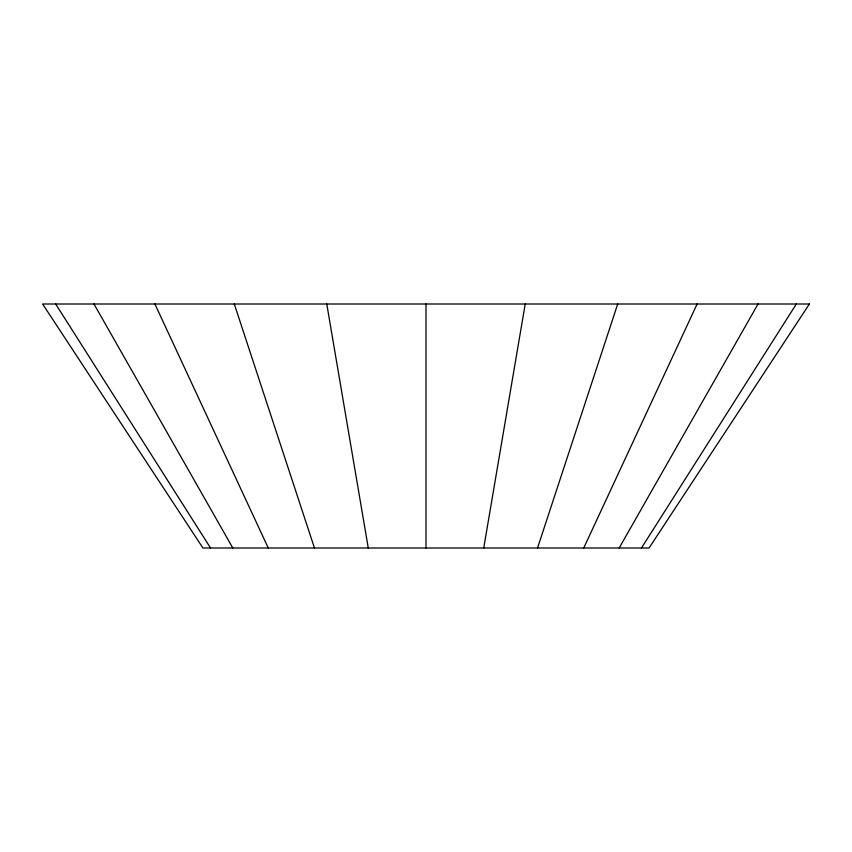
<?xml version="1.0" encoding="UTF-8"?>
<svg xmlns="http://www.w3.org/2000/svg" width="852" height="852" viewBox="0 0 852 852"><rect width="100%" height="100%" fill="white"/><g stroke="black" fill="none" stroke-linecap="round" stroke-linejoin="round"><path stroke-width="1.28" d="M483.734 547.996L525.226 304.004M537.537 547.996L617.7 304.004M583.737 547.996L697.106 304.004M619.18 547.996L758.035 304.004M641.471 547.996L796.332 304.004M55.668 304.004L210.529 547.996M93.965 304.004L232.82 547.996M154.894 304.004L268.263 547.996M234.3 304.004L314.463 547.996M326.774 304.004L368.266 547.996M426 304.004L426 547.996M809.4 304.004L649.064 547.996L202.936 547.996L42.6 304.004L809.4 304.004"/></g></svg>
